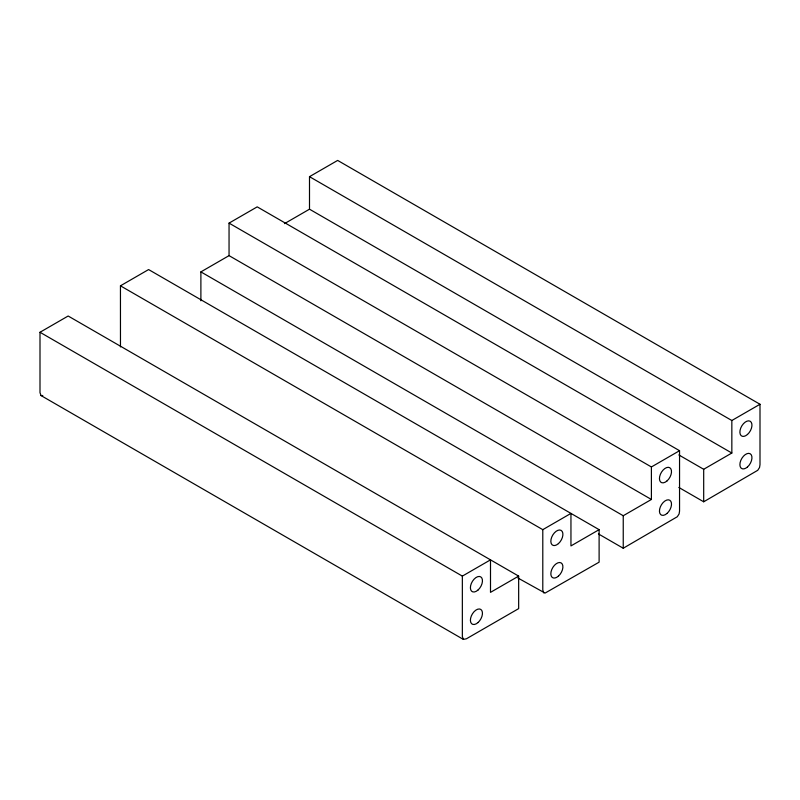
<?xml version="1.0" encoding="UTF-8"?>
<svg xmlns="http://www.w3.org/2000/svg" width="800" height="800" viewBox="0 0 800 800"><rect width="100%" height="100%" fill="white"/><g stroke="black" fill="none" stroke-linecap="round" stroke-linejoin="round"><path stroke-width="1.2" d="M40 332.27L68.16 316.01L518.66 576.11L518.66 608.62L466.37 638.81L463.35 639.39L41.01 395.55L40 392.65L40 332.27L462.35 576.11L490.5 559.85L490.5 592.36L518.66 576.11M120.47 346.93L120.45 285.82L148.6 269.56L599.11 529.66L599.11 562.17L545.06 593.09L517.87 577.98M229.05 223.12L651.4 466.96L651.4 499.47L229.05 255.63L229.05 223.12L257.21 206.86L679.55 450.7L679.55 511.08L679.11 513.92L677.29 516.74L623.24 548.24L598.4 533.9M309.5 176.67L731.84 420.51L731.84 453.03L309.5 209.19L309.5 176.67L337.65 160.42L760 404.26L760 464.64L759.55 467.48L757.74 470.3L703.69 501.79L678.84 487.45M200.89 300.79L200.89 271.89L229.05 255.63M284.47 223.64L309.5 209.19M120.45 285.82L542.79 529.66L570.95 513.4L570.95 545.92L599.11 529.66M651.4 466.96L679.55 450.7M731.84 420.51L760 404.26M200.89 271.89L623.24 515.73L651.4 499.47M678.84 454.94L703.69 469.28L731.84 453.03M42.79 395.55L41.01 395.55M543.8 592.94L542.79 590.04L542.79 529.66M463.35 639.39L462.35 636.49L462.35 576.11M703.69 469.28L703.69 501.79M623.24 515.73L623.24 548.24M477.99 622.57A8.53 4.93 -60 0 0 480.69 609.36A8.53 4.93 -60 0 0 470.6 618.31A8.53 4.93 -60 0 0 477.99 622.57M477.99 590.06A8.53 4.93 -60 0 0 480.69 576.84A8.53 4.93 -60 0 0 470.6 585.8A8.53 4.93 -60 0 0 477.99 590.06M558.43 576.13A8.53 4.93 -60 0 0 561.14 562.91A8.53 4.93 -60 0 0 551.04 571.86A8.53 4.93 -60 0 0 558.43 576.13M558.43 543.62A8.53 4.93 -60 0 0 561.14 530.4A8.53 4.93 -60 0 0 551.04 539.35A8.53 4.93 -60 0 0 558.43 543.62M747.48 466.98A8.53 4.93 -60 0 0 750.19 453.76A8.53 4.93 -60 0 0 740.09 462.72A8.53 4.93 -60 0 0 747.48 466.98M747.48 434.47A8.53 4.93 -60 0 0 750.19 421.25A8.53 4.93 -60 0 0 740.09 430.2A8.53 4.93 -60 0 0 747.48 434.47M667.04 513.43A8.53 4.93 -60 0 0 669.74 500.21A8.53 4.93 -60 0 0 659.65 509.16A8.53 4.93 -60 0 0 667.04 513.43M667.04 480.91A8.53 4.93 -60 0 0 669.74 467.7A8.53 4.93 -60 0 0 659.65 476.65A8.53 4.93 -60 0 0 667.04 480.91"/></g></svg>
